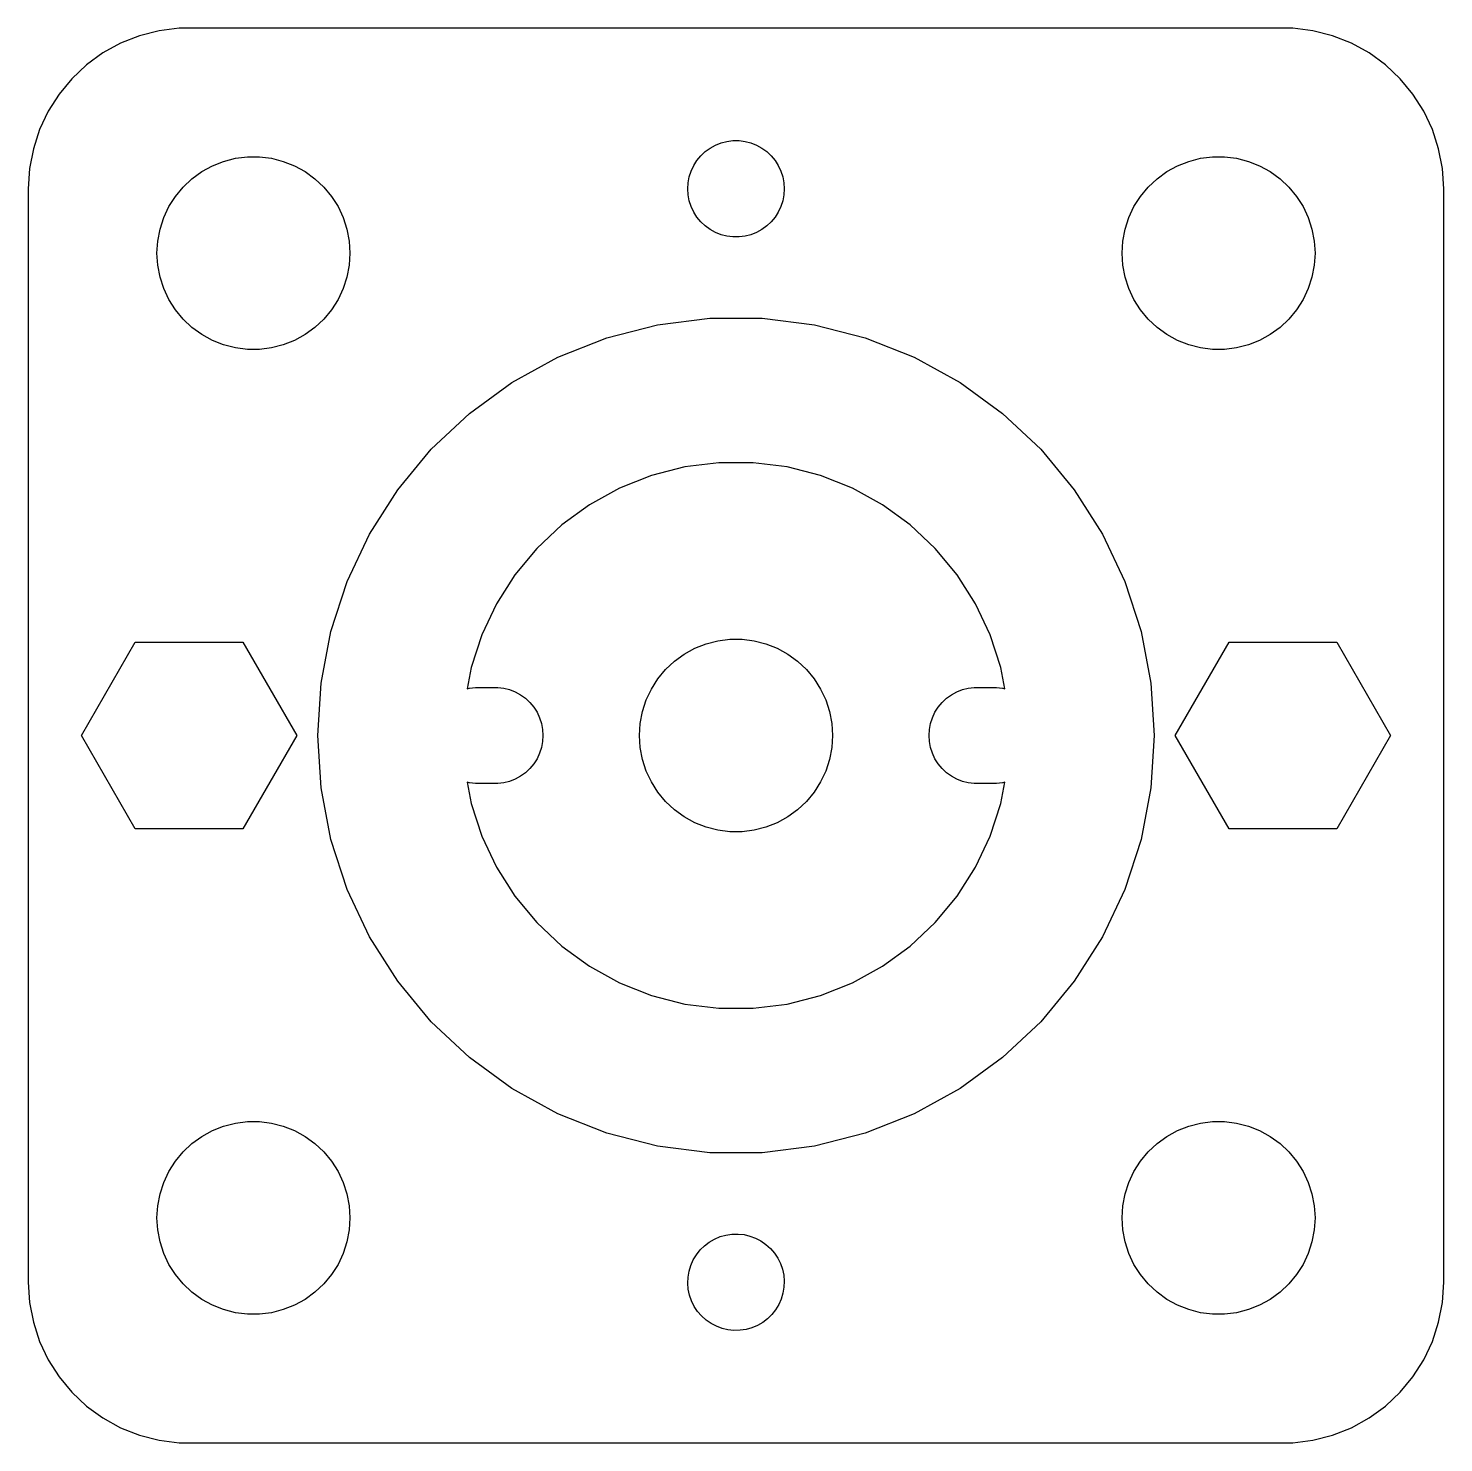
# Model space of a CAD drawing. Header units: metres. Extents: x -22 to 22, y -22 to 184.
# Drawn here: x -22 to 22, y 86.01 to 129.99 of the extents above; entities that cross this region are included whole.
import ezdxf

# ---------------------------------------------------------------- set-up
doc = ezdxf.new("R2010")
doc.units = ezdxf.units.M

msp = doc.modelspace()

# ---------------------------------------------------------------- linework, layer by layer
for p, q in [((-17.9369, 129.911), (-18.5451, 129.755)), ((-17.3139, 129.99), (-17.9369, 129.911)), ((17.3139, 129.99), (-17.3139, 129.99)), ((17.9369, 129.911), (17.3139, 129.99)), ((18.5451, 129.755), (17.9369, 129.911)), ((-19.1289, 129.524), (-19.6791, 129.222)), ((-18.5451, 129.755), (-19.1289, 129.524)), ((19.1289, 129.524), (18.5451, 129.755)), ((19.6791, 129.222), (19.1289, 129.524)), ((-19.6791, 129.222), (-20.1871, 128.853)), ((20.1871, 128.853), (19.6791, 129.222)), ((-20.1871, 128.853), (-20.6448, 128.423)), ((20.6448, 128.423), (20.1871, 128.853)), ((-20.6448, 128.423), (-21.0451, 127.939)), ((21.0451, 127.939), (20.6448, 128.423)), ((-21.0451, 127.939), (-21.3815, 127.409)), ((21.3815, 127.409), (21.0451, 127.939)), ((-21.3815, 127.409), (-21.6489, 126.841)), ((21.6489, 126.841), (21.3815, 127.409)), ((-21.6489, 126.841), (-21.8429, 126.243)), ((21.8429, 126.243), (21.6489, 126.841)), ((-0.803726, 126.266), (-0.638657, 126.357)), ((-0.638657, 126.357), (-0.463516, 126.427)), ((-0.463516, 126.427), (-0.281067, 126.473)), ((-0.281067, 126.473), (-0.094177, 126.497)), ((-0.094177, 126.497), (0.094177, 126.497)), ((0.094177, 126.497), (0.281067, 126.473)), ((0.281067, 126.473), (0.463516, 126.427)), ((0.463516, 126.427), (0.638657, 126.357)), ((0.638657, 126.357), (0.803726, 126.266)), ((-21.8429, 126.243), (-21.9606, 125.627)), ((-16.2773, 125.714), (-15.927, 125.853)), ((-15.927, 125.853), (-15.5621, 125.947)), ((-15.5621, 125.947), (-15.1884, 125.994)), ((-15.1884, 125.994), (-14.8116, 125.994)), ((-14.8116, 125.994), (-14.4379, 125.947)), ((-14.4379, 125.947), (-14.0729, 125.853)), ((-14.0729, 125.853), (-13.7227, 125.714)), ((-1.31445, 125.723), (-1.21352, 125.882)), ((-1.21352, 125.882), (-1.09344, 126.027)), ((-1.09344, 126.027), (-0.956131, 126.156)), ((-0.956131, 126.156), (-0.803726, 126.266)), ((0.803726, 126.266), (0.956131, 126.156)), ((0.956131, 126.156), (1.09344, 126.027)), ((1.09344, 126.027), (1.21352, 125.882)), ((1.21352, 125.882), (1.31445, 125.723)), ((13.7227, 125.714), (14.0729, 125.853)), ((14.0729, 125.853), (14.4379, 125.947)), ((14.4379, 125.947), (14.8116, 125.994)), ((14.8116, 125.994), (15.1884, 125.994)), ((15.1884, 125.994), (15.5621, 125.947)), ((15.5621, 125.947), (15.927, 125.853)), ((15.927, 125.853), (16.2773, 125.714)), ((21.9606, 125.627), (21.8429, 126.243)), ((-21.9606, 125.627), (-22, 125)), ((-16.9123, 125.312), (-16.6075, 125.533)), ((-16.6075, 125.533), (-16.2773, 125.714)), ((-13.7227, 125.714), (-13.3925, 125.533)), ((-13.3925, 125.533), (-13.0877, 125.312)), ((-1.45287, 125.373), (-1.39465, 125.552)), ((-1.39465, 125.552), (-1.31445, 125.723)), ((1.31445, 125.723), (1.39465, 125.552)), ((1.39465, 125.552), (1.45287, 125.373)), ((13.0877, 125.312), (13.3925, 125.533)), ((13.3925, 125.533), (13.7227, 125.714)), ((16.2773, 125.714), (16.6075, 125.533)), ((16.6075, 125.533), (16.9123, 125.312)), ((22, 125), (21.9606, 125.627)), ((-22, 125), (-22, 91)), ((-17.427, 124.763), (-17.1869, 125.054)), ((-17.1869, 125.054), (-16.9123, 125.312)), ((-13.0877, 125.312), (-12.8131, 125.054)), ((-12.8131, 125.054), (-12.5729, 124.763)), ((-1.5, 125), (-1.48816, 125.188)), ((-1.48816, 124.812), (-1.5, 125)), ((-1.48816, 125.188), (-1.45287, 125.373)), ((1.45287, 125.373), (1.48816, 125.188)), ((1.48816, 125.188), (1.5, 125)), ((1.5, 125), (1.48816, 124.812)), ((12.5729, 124.763), (12.8131, 125.054)), ((12.8131, 125.054), (13.0877, 125.312)), ((16.9123, 125.312), (17.1869, 125.054)), ((17.1869, 125.054), (17.427, 124.763)), ((22, 91), (22, 125)), ((-17.6289, 124.445), (-17.427, 124.763)), ((-12.5729, 124.763), (-12.3711, 124.445)), ((-1.45287, 124.627), (-1.48816, 124.812)), ((-1.39465, 124.448), (-1.45287, 124.627)), ((1.45287, 124.627), (1.39465, 124.448)), ((1.48816, 124.812), (1.45287, 124.627)), ((12.3711, 124.445), (12.5729, 124.763)), ((17.427, 124.763), (17.6289, 124.445)), ((-17.9057, 123.746), (-17.7893, 124.104)), ((-17.7893, 124.104), (-17.6289, 124.445)), ((-12.3711, 124.445), (-12.2107, 124.104)), ((-12.2107, 124.104), (-12.0942, 123.746)), ((-1.31445, 124.277), (-1.39465, 124.448)), ((-1.21352, 124.118), (-1.31445, 124.277)), ((-1.09344, 123.973), (-1.21352, 124.118)), ((1.21352, 124.118), (1.09344, 123.973)), ((1.31445, 124.277), (1.21352, 124.118)), ((1.39465, 124.448), (1.31445, 124.277)), ((12.0942, 123.746), (12.2107, 124.104)), ((12.2107, 124.104), (12.3711, 124.445)), ((17.6289, 124.445), (17.7893, 124.104)), ((17.7893, 124.104), (17.9057, 123.746)), ((-17.9763, 123.376), (-17.9057, 123.746)), ((-12.0942, 123.746), (-12.0237, 123.376)), ((-0.956131, 123.844), (-1.09344, 123.973)), ((-0.803726, 123.734), (-0.956131, 123.844)), ((-0.638657, 123.643), (-0.803726, 123.734)), ((-0.463516, 123.573), (-0.638657, 123.643)), ((0.638657, 123.643), (0.463516, 123.573)), ((0.803726, 123.734), (0.638657, 123.643)), ((0.956131, 123.844), (0.803726, 123.734)), ((1.09344, 123.973), (0.956131, 123.844)), ((12.0237, 123.376), (12.0942, 123.746)), ((17.9057, 123.746), (17.9763, 123.376)), ((-18, 123), (-17.9763, 123.376)), ((-12.0237, 123.376), (-12, 123)), ((-0.281067, 123.527), (-0.463516, 123.573)), ((-0.094177, 123.503), (-0.281067, 123.527)), ((0.094177, 123.503), (-0.094177, 123.503)), ((0.281067, 123.527), (0.094177, 123.503)), ((0.463516, 123.573), (0.281067, 123.527)), ((12, 123), (12.0237, 123.376)), ((17.9763, 123.376), (18, 123)), ((-17.9763, 122.624), (-18, 123)), ((-12, 123), (-12.0237, 122.624)), ((12.0237, 122.624), (12, 123)), ((18, 123), (17.9763, 122.624)), ((-17.9057, 122.254), (-17.9763, 122.624)), ((-12.0237, 122.624), (-12.0942, 122.254)), ((12.0942, 122.254), (12.0237, 122.624)), ((17.9763, 122.624), (17.9057, 122.254)), ((-17.7893, 121.896), (-17.9057, 122.254)), ((-17.6289, 121.555), (-17.7893, 121.896)), ((-12.2107, 121.896), (-12.3711, 121.555)), ((-12.0942, 122.254), (-12.2107, 121.896)), ((12.2107, 121.896), (12.0942, 122.254)), ((12.3711, 121.555), (12.2107, 121.896)), ((17.7893, 121.896), (17.6289, 121.555)), ((17.9057, 122.254), (17.7893, 121.896)), ((-17.427, 121.237), (-17.6289, 121.555)), ((-12.3711, 121.555), (-12.5729, 121.237)), ((12.5729, 121.237), (12.3711, 121.555)), ((17.6289, 121.555), (17.427, 121.237)), ((-17.1869, 120.946), (-17.427, 121.237)), ((-12.5729, 121.237), (-12.8131, 120.946)), ((12.8131, 120.946), (12.5729, 121.237)), ((17.427, 121.237), (17.1869, 120.946)), ((-16.9123, 120.688), (-17.1869, 120.946)), ((-16.6075, 120.467), (-16.9123, 120.688)), ((-13.0877, 120.688), (-13.3925, 120.467)), ((-12.8131, 120.946), (-13.0877, 120.688)), ((-4.01721, 120.364), (-2.43594, 120.77)), ((-2.43594, 120.77), (-0.816269, 120.974)), ((-0.816269, 120.974), (0.816269, 120.974)), ((0.816269, 120.974), (2.43594, 120.77)), ((2.43594, 120.77), (4.01721, 120.364)), ((13.0877, 120.688), (12.8131, 120.946)), ((13.3925, 120.467), (13.0877, 120.688)), ((16.9123, 120.688), (16.6075, 120.467)), ((17.1869, 120.946), (16.9123, 120.688)), ((-16.2773, 120.286), (-16.6075, 120.467)), ((-15.927, 120.147), (-16.2773, 120.286)), ((-15.5621, 120.053), (-15.927, 120.147)), ((-14.0729, 120.147), (-14.4379, 120.053)), ((-13.7227, 120.286), (-14.0729, 120.147)), ((-13.3925, 120.467), (-13.7227, 120.286)), ((-5.53513, 119.763), (-4.01721, 120.364)), ((4.01721, 120.364), (5.53513, 119.763)), ((13.7227, 120.286), (13.3925, 120.467)), ((14.0729, 120.147), (13.7227, 120.286)), ((14.4379, 120.053), (14.0729, 120.147)), ((15.927, 120.147), (15.5621, 120.053)), ((16.2773, 120.286), (15.927, 120.147)), ((16.6075, 120.467), (16.2773, 120.286)), ((-15.1884, 120.006), (-15.5621, 120.053)), ((-14.8116, 120.006), (-15.1884, 120.006)), ((-14.4379, 120.053), (-14.8116, 120.006)), ((-6.96574, 118.976), (-5.53513, 119.763)), ((5.53513, 119.763), (6.96574, 118.976)), ((14.8116, 120.006), (14.4379, 120.053)), ((15.1884, 120.006), (14.8116, 120.006)), ((15.5621, 120.053), (15.1884, 120.006)), ((-8.2865, 118.017), (-6.96574, 118.976)), ((6.96574, 118.976), (8.2865, 118.017)), ((-9.47658, 116.899), (-8.2865, 118.017)), ((8.2865, 118.017), (9.47658, 116.899)), ((-10.5172, 115.641), (-9.47658, 116.899)), ((9.47658, 116.899), (10.5172, 115.641)), ((-1.59273, 116.349), (-2.62663, 116.084)), ((-0.533707, 116.483), (-1.59273, 116.349)), ((0.533707, 116.483), (-0.533707, 116.483)), ((1.59273, 116.349), (0.533707, 116.483)), ((2.62663, 116.084), (1.59273, 116.349)), ((-2.62663, 116.084), (-3.61911, 115.691)), ((3.61911, 115.691), (2.62663, 116.084)), ((-11.392, 114.263), (-10.5172, 115.641)), ((-3.61911, 115.691), (-4.55452, 115.177)), ((4.55452, 115.177), (3.61911, 115.691)), ((10.5172, 115.641), (11.392, 114.263)), ((-4.55452, 115.177), (-5.41809, 114.549)), ((5.41809, 114.549), (4.55452, 115.177)), ((-5.41809, 114.549), (-6.19623, 113.819)), ((6.19623, 113.819), (5.41809, 114.549)), ((-12.0871, 112.786), (-11.392, 114.263)), ((11.392, 114.263), (12.0871, 112.786)), ((-6.19623, 113.819), (-6.87663, 112.996)), ((6.87663, 112.996), (6.19623, 113.819)), ((-12.5916, 111.233), (-12.0871, 112.786)), ((-6.87663, 112.996), (-7.44859, 112.095)), ((7.44859, 112.095), (6.87663, 112.996)), ((12.0871, 112.786), (12.5916, 111.233)), ((-7.44859, 112.095), (-7.90309, 111.129)), ((7.90309, 111.129), (7.44859, 112.095)), ((-20.3466, 108), (-18.6733, 110.898)), ((-18.6733, 110.898), (-15.3267, 110.898)), ((-15.3267, 110.898), (-13.6534, 108)), ((-12.8975, 109.629), (-12.5916, 111.233)), ((-7.90309, 111.129), (-8.23296, 110.114)), ((-0.927048, 110.853), (-0.562134, 110.947)), ((-0.562134, 110.947), (-0.18837, 110.994)), ((-0.18837, 110.994), (0.18837, 110.994)), ((0.18837, 110.994), (0.562134, 110.947)), ((0.562134, 110.947), (0.927048, 110.853)), ((8.23296, 110.114), (7.90309, 111.129)), ((12.5916, 111.233), (12.8975, 109.629)), ((13.6534, 108), (15.3267, 110.898)), ((15.3267, 110.898), (18.6733, 110.898)), ((18.6733, 110.898), (20.3466, 108)), ((-1.91226, 110.312), (-1.60747, 110.533)), ((-1.60747, 110.533), (-1.27733, 110.714)), ((-1.27733, 110.714), (-0.927048, 110.853)), ((0.927048, 110.853), (1.27733, 110.714)), ((1.27733, 110.714), (1.60747, 110.533)), ((1.60747, 110.533), (1.91226, 110.312)), ((-8.23296, 110.114), (-8.35893, 109.453)), ((-2.42705, 109.763), (-2.1869, 110.054)), ((-2.1869, 110.054), (-1.91226, 110.312)), ((1.91226, 110.312), (2.1869, 110.054)), ((2.1869, 110.054), (2.42705, 109.763)), ((8.35893, 109.453), (8.23296, 110.114)), ((-13, 108), (-12.8975, 109.629)), ((-2.62891, 109.445), (-2.42705, 109.763)), ((2.42705, 109.763), (2.62891, 109.445)), ((12.8975, 109.629), (13, 108)), ((-8.35893, 109.453), (-8.28107, 109.473)), ((-8.28107, 109.473), (-8.09418, 109.497)), ((-8.09418, 109.497), (-7.40581, 109.497)), ((-7.40581, 109.497), (-7.21892, 109.473)), ((-7.21892, 109.473), (-7.03647, 109.427)), ((-7.03647, 109.427), (-6.86133, 109.357)), ((-6.86133, 109.357), (-6.69626, 109.266)), ((-6.69626, 109.266), (-6.54385, 109.156)), ((-6.54385, 109.156), (-6.40654, 109.027)), ((-2.78932, 109.104), (-2.62891, 109.445)), ((2.62891, 109.445), (2.78932, 109.104)), ((6.40654, 109.027), (6.54385, 109.156)), ((6.54385, 109.156), (6.69626, 109.266)), ((6.69626, 109.266), (6.86133, 109.357)), ((6.86133, 109.357), (7.03647, 109.427)), ((7.03647, 109.427), (7.21892, 109.473)), ((7.21892, 109.473), (7.40581, 109.497)), ((7.40581, 109.497), (8.09418, 109.497)), ((8.09418, 109.497), (8.28107, 109.473)), ((8.28107, 109.473), (8.35893, 109.453)), ((-6.40654, 109.027), (-6.28647, 108.882)), ((-6.28647, 108.882), (-6.18553, 108.723)), ((-6.18553, 108.723), (-6.10533, 108.552)), ((-2.97633, 108.376), (-2.90575, 108.746)), ((-2.90575, 108.746), (-2.78932, 109.104)), ((2.78932, 109.104), (2.90575, 108.746)), ((2.90575, 108.746), (2.97633, 108.376)), ((6.10533, 108.552), (6.18553, 108.723)), ((6.18553, 108.723), (6.28647, 108.882)), ((6.28647, 108.882), (6.40654, 109.027)), ((-6.10533, 108.552), (-6.04712, 108.373)), ((-6.04712, 108.373), (-6.01183, 108.188)), ((-3, 108), (-2.97633, 108.376)), ((2.97633, 108.376), (3, 108)), ((6.01183, 108.188), (6.04712, 108.373)), ((6.04712, 108.373), (6.10533, 108.552)), ((-18.6733, 105.102), (-20.3466, 108)), ((-13.6534, 108), (-15.3267, 105.102)), ((-12.8975, 106.371), (-13, 108)), ((-6.01183, 107.812), (-6.04712, 107.627)), ((-6.01183, 108.188), (-6, 108)), ((-6, 108), (-6.01183, 107.812)), ((-2.97633, 107.624), (-3, 108)), ((3, 108), (2.97633, 107.624)), ((6, 108), (6.01183, 108.188)), ((6.01183, 107.812), (6, 108)), ((6.04712, 107.627), (6.01183, 107.812)), ((13, 108), (12.8975, 106.371)), ((15.3267, 105.102), (13.6534, 108)), ((20.3466, 108), (18.6733, 105.102)), ((-6.10533, 107.448), (-6.18553, 107.277)), ((-6.04712, 107.627), (-6.10533, 107.448)), ((-2.90575, 107.254), (-2.97633, 107.624)), ((2.97633, 107.624), (2.90575, 107.254)), ((6.10533, 107.448), (6.04712, 107.627)), ((6.18553, 107.277), (6.10533, 107.448)), ((-6.40654, 106.973), (-6.54385, 106.844)), ((-6.28647, 107.118), (-6.40654, 106.973)), ((-6.18553, 107.277), (-6.28647, 107.118)), ((-2.78932, 106.896), (-2.90575, 107.254)), ((2.90575, 107.254), (2.78932, 106.896)), ((6.28647, 107.118), (6.18553, 107.277)), ((6.40654, 106.973), (6.28647, 107.118)), ((6.54385, 106.844), (6.40654, 106.973)), ((-8.28107, 106.527), (-8.35893, 106.547)), ((-8.35893, 106.547), (-8.23296, 105.886)), ((-8.09418, 106.503), (-8.28107, 106.527)), ((-7.40581, 106.503), (-8.09418, 106.503)), ((-7.21892, 106.527), (-7.40581, 106.503)), ((-7.03647, 106.573), (-7.21892, 106.527)), ((-6.86133, 106.643), (-7.03647, 106.573)), ((-6.69626, 106.734), (-6.86133, 106.643)), ((-6.54385, 106.844), (-6.69626, 106.734)), ((-2.62891, 106.555), (-2.78932, 106.896)), ((-2.42705, 106.237), (-2.62891, 106.555)), ((2.62891, 106.555), (2.42705, 106.237)), ((2.78932, 106.896), (2.62891, 106.555)), ((6.69626, 106.734), (6.54385, 106.844)), ((6.86133, 106.643), (6.69626, 106.734)), ((7.03647, 106.573), (6.86133, 106.643)), ((7.21892, 106.527), (7.03647, 106.573)), ((7.40581, 106.503), (7.21892, 106.527)), ((8.09418, 106.503), (7.40581, 106.503)), ((8.28107, 106.527), (8.09418, 106.503)), ((8.23296, 105.886), (8.35893, 106.547)), ((8.35893, 106.547), (8.28107, 106.527)), ((-12.5916, 104.767), (-12.8975, 106.371)), ((-2.1869, 105.946), (-2.42705, 106.237)), ((2.42705, 106.237), (2.1869, 105.946)), ((12.8975, 106.371), (12.5916, 104.767)), ((-8.23296, 105.886), (-7.90309, 104.871)), ((-1.91226, 105.688), (-2.1869, 105.946)), ((-1.60747, 105.467), (-1.91226, 105.688)), ((1.91226, 105.688), (1.60747, 105.467)), ((2.1869, 105.946), (1.91226, 105.688)), ((7.90309, 104.871), (8.23296, 105.886)), ((-1.27733, 105.286), (-1.60747, 105.467)), ((-0.927048, 105.147), (-1.27733, 105.286)), ((1.27733, 105.286), (0.927048, 105.147)), ((1.60747, 105.467), (1.27733, 105.286)), ((-15.3267, 105.102), (-18.6733, 105.102)), ((-12.0871, 103.214), (-12.5916, 104.767)), ((-7.90309, 104.871), (-7.44859, 103.905)), ((-0.562134, 105.053), (-0.927048, 105.147)), ((-0.18837, 105.006), (-0.562134, 105.053)), ((0.18837, 105.006), (-0.18837, 105.006)), ((0.562134, 105.053), (0.18837, 105.006)), ((0.927048, 105.147), (0.562134, 105.053)), ((7.44859, 103.905), (7.90309, 104.871)), ((12.5916, 104.767), (12.0871, 103.214)), ((18.6733, 105.102), (15.3267, 105.102)), ((-7.44859, 103.905), (-6.87663, 103.004)), ((6.87663, 103.004), (7.44859, 103.905)), ((-11.392, 101.737), (-12.0871, 103.214)), ((-6.87663, 103.004), (-6.19623, 102.181)), ((6.19623, 102.181), (6.87663, 103.004)), ((12.0871, 103.214), (11.392, 101.737)), ((-6.19623, 102.181), (-5.41809, 101.451)), ((5.41809, 101.451), (6.19623, 102.181)), ((-10.5172, 100.359), (-11.392, 101.737)), ((11.392, 101.737), (10.5172, 100.359)), ((-5.41809, 101.451), (-4.55452, 100.823)), ((4.55452, 100.823), (5.41809, 101.451)), ((-4.55452, 100.823), (-3.61911, 100.309)), ((3.61911, 100.309), (4.55452, 100.823)), ((-9.47658, 99.1009), (-10.5172, 100.359)), ((10.5172, 100.359), (9.47658, 99.1009)), ((-3.61911, 100.309), (-2.62663, 99.916)), ((-2.62663, 99.916), (-1.59273, 99.6506)), ((1.59273, 99.6506), (2.62663, 99.916)), ((2.62663, 99.916), (3.61911, 100.309)), ((-1.59273, 99.6506), (-0.533707, 99.5168)), ((-0.533707, 99.5168), (0.533707, 99.5168)), ((0.533707, 99.5168), (1.59273, 99.6506)), ((-8.2865, 97.9833), (-9.47658, 99.1009)), ((9.47658, 99.1009), (8.2865, 97.9833)), ((-6.96574, 97.0237), (-8.2865, 97.9833)), ((8.2865, 97.9833), (6.96574, 97.0237)), ((-5.53513, 96.2373), (-6.96574, 97.0237)), ((6.96574, 97.0237), (5.53513, 96.2373)), ((-15.927, 95.8532), (-15.5621, 95.9469)), ((-15.5621, 95.9469), (-15.1884, 95.9941)), ((-15.1884, 95.9941), (-14.8116, 95.9941)), ((-14.8116, 95.9941), (-14.4379, 95.9469)), ((-14.4379, 95.9469), (-14.0729, 95.8532)), ((-4.01721, 95.6363), (-5.53513, 96.2373)), ((5.53513, 96.2373), (4.01721, 95.6363)), ((14.0729, 95.8532), (14.4379, 95.9469)), ((14.4379, 95.9469), (14.8116, 95.9941)), ((14.8116, 95.9941), (15.1884, 95.9941)), ((15.1884, 95.9941), (15.5621, 95.9469)), ((15.5621, 95.9469), (15.927, 95.8532)), ((-16.9123, 95.3116), (-16.6075, 95.533)), ((-16.6075, 95.533), (-16.2773, 95.7145)), ((-16.2773, 95.7145), (-15.927, 95.8532)), ((-14.0729, 95.8532), (-13.7227, 95.7145)), ((-13.7227, 95.7145), (-13.3925, 95.533)), ((-13.3925, 95.533), (-13.0877, 95.3116)), ((-2.43594, 95.2303), (-4.01721, 95.6363)), ((4.01721, 95.6363), (2.43594, 95.2303)), ((13.0877, 95.3116), (13.3925, 95.533)), ((13.3925, 95.533), (13.7227, 95.7145)), ((13.7227, 95.7145), (14.0729, 95.8532)), ((15.927, 95.8532), (16.2773, 95.7145)), ((16.2773, 95.7145), (16.6075, 95.533)), ((16.6075, 95.533), (16.9123, 95.3116)), ((-17.427, 94.7634), (-17.1869, 95.0536)), ((-17.1869, 95.0536), (-16.9123, 95.3116)), ((-13.0877, 95.3116), (-12.8131, 95.0536)), ((-12.8131, 95.0536), (-12.5729, 94.7634)), ((-0.816269, 95.0257), (-2.43594, 95.2303)), ((2.43594, 95.2303), (0.816269, 95.0257)), ((12.5729, 94.7634), (12.8131, 95.0536)), ((12.8131, 95.0536), (13.0877, 95.3116)), ((16.9123, 95.3116), (17.1869, 95.0536)), ((17.1869, 95.0536), (17.427, 94.7634)), ((-17.6289, 94.4453), (-17.427, 94.7634)), ((-12.5729, 94.7634), (-12.3711, 94.4453)), ((0.816269, 95.0257), (-0.816269, 95.0257)), ((12.3711, 94.4453), (12.5729, 94.7634)), ((17.427, 94.7634), (17.6289, 94.4453)), ((-17.7893, 94.1044), (-17.6289, 94.4453)), ((-12.3711, 94.4453), (-12.2107, 94.1044)), ((12.2107, 94.1044), (12.3711, 94.4453)), ((17.6289, 94.4453), (17.7893, 94.1044)), ((-17.9763, 93.376), (-17.9057, 93.7461)), ((-17.9057, 93.7461), (-17.7893, 94.1044)), ((-12.2107, 94.1044), (-12.0942, 93.7461)), ((-12.0942, 93.7461), (-12.0237, 93.376)), ((12.0237, 93.376), (12.0942, 93.7461)), ((12.0942, 93.7461), (12.2107, 94.1044)), ((17.7893, 94.1044), (17.9057, 93.7461)), ((17.9057, 93.7461), (17.9763, 93.376)), ((-18, 93), (-17.9763, 93.376)), ((-12.0237, 93.376), (-12, 93)), ((12, 93), (12.0237, 93.376)), ((17.9763, 93.376), (18, 93)), ((-17.9763, 92.624), (-18, 93)), ((-12, 93), (-12.0237, 92.624)), ((12.0237, 92.624), (12, 93)), ((18, 93), (17.9763, 92.624)), ((-17.9057, 92.2539), (-17.9763, 92.624)), ((-12.0237, 92.624), (-12.0942, 92.2539)), ((-0.666946, 92.3436), (-0.493286, 92.4166)), ((-0.493286, 92.4166), (-0.311859, 92.4672)), ((-0.311859, 92.4672), (-0.125504, 92.4948)), ((-0.125504, 92.4948), (0.062805, 92.4987)), ((0.062805, 92.4987), (0.250153, 92.479)), ((0.250153, 92.479), (0.433533, 92.436)), ((0.433533, 92.436), (0.610092, 92.3703)), ((12.0942, 92.2539), (12.0237, 92.624)), ((17.9763, 92.624), (17.9057, 92.2539)), ((-17.7893, 91.8956), (-17.9057, 92.2539)), ((-12.0942, 92.2539), (-12.2107, 91.8956)), ((-1.23172, 91.8561), (-1.11472, 92.0037)), ((-1.11472, 92.0037), (-0.980118, 92.1355)), ((-0.980118, 92.1355), (-0.830078, 92.2494)), ((-0.830078, 92.2494), (-0.666946, 92.3436)), ((0.610092, 92.3703), (0.777039, 92.2831)), ((0.777039, 92.2831), (0.931717, 92.1756)), ((0.931717, 92.1756), (1.0717, 92.0495)), ((1.0717, 92.0495), (1.19479, 91.9069)), ((12.2107, 91.8956), (12.0942, 92.2539)), ((17.9057, 92.2539), (17.7893, 91.8956)), ((-17.6289, 91.5547), (-17.7893, 91.8956)), ((-17.427, 91.2366), (-17.6289, 91.5547)), ((-12.3711, 91.5547), (-12.5729, 91.2366)), ((-12.2107, 91.8956), (-12.3711, 91.5547)), ((-1.46036, 91.3425), (-1.40591, 91.5229)), ((-1.40591, 91.5229), (-1.3293, 91.6949)), ((-1.3293, 91.6949), (-1.23172, 91.8561)), ((1.19479, 91.9069), (1.29903, 91.75)), ((1.29903, 91.75), (1.38278, 91.5813)), ((1.38278, 91.5813), (1.44473, 91.4034)), ((12.3711, 91.5547), (12.2107, 91.8956)), ((12.5729, 91.2366), (12.3711, 91.5547)), ((17.6289, 91.5547), (17.427, 91.2366)), ((17.7893, 91.8956), (17.6289, 91.5547)), ((-17.1869, 90.9464), (-17.427, 91.2366)), ((-12.5729, 91.2366), (-12.8131, 90.9464)), ((-1.49966, 90.9686), (-1.49178, 91.1568)), ((-1.49178, 91.1568), (-1.46036, 91.3425)), ((1.44473, 91.4034), (1.4839, 91.2191)), ((1.4839, 91.2191), (1.49966, 91.0314)), ((12.8131, 90.9464), (12.5729, 91.2366)), ((17.427, 91.2366), (17.1869, 90.9464)), ((-22, 91), (-21.9606, 90.3733)), ((-16.9123, 90.6885), (-17.1869, 90.9464)), ((-16.6075, 90.467), (-16.9123, 90.6885)), ((-13.0877, 90.6885), (-13.3925, 90.467)), ((-12.8131, 90.9464), (-13.0877, 90.6885)), ((-1.4839, 90.7809), (-1.49966, 90.9686)), ((-1.44473, 90.5966), (-1.4839, 90.7809)), ((1.46036, 90.6575), (1.40591, 90.4771)), ((1.49178, 90.8432), (1.46036, 90.6575)), ((1.49966, 91.0314), (1.49178, 90.8432)), ((13.0877, 90.6885), (12.8131, 90.9464)), ((13.3925, 90.467), (13.0877, 90.6885)), ((16.9123, 90.6885), (16.6075, 90.467)), ((17.1869, 90.9464), (16.9123, 90.6885)), ((21.9606, 90.3733), (22, 91)), ((-21.9606, 90.3733), (-21.8429, 89.7566)), ((-16.2773, 90.2855), (-16.6075, 90.467)), ((-15.927, 90.1468), (-16.2773, 90.2855)), ((-13.7227, 90.2855), (-14.0729, 90.1468)), ((-13.3925, 90.467), (-13.7227, 90.2855)), ((-1.38278, 90.4187), (-1.44473, 90.5966)), ((-1.29903, 90.25), (-1.38278, 90.4187)), ((-1.19479, 90.0931), (-1.29903, 90.25)), ((1.3293, 90.3051), (1.23172, 90.1439)), ((1.40591, 90.4771), (1.3293, 90.3051)), ((13.7227, 90.2855), (13.3925, 90.467)), ((14.0729, 90.1468), (13.7227, 90.2855)), ((16.2773, 90.2855), (15.927, 90.1468)), ((16.6075, 90.467), (16.2773, 90.2855)), ((21.8429, 89.7566), (21.9606, 90.3733)), ((-15.5621, 90.0531), (-15.927, 90.1468)), ((-15.1884, 90.0059), (-15.5621, 90.0531)), ((-14.8116, 90.0059), (-15.1884, 90.0059)), ((-14.4379, 90.0531), (-14.8116, 90.0059)), ((-14.0729, 90.1468), (-14.4379, 90.0531)), ((-1.0717, 89.9505), (-1.19479, 90.0931)), ((-0.931717, 89.8245), (-1.0717, 89.9505)), ((-0.777039, 89.717), (-0.931717, 89.8245)), ((0.980118, 89.8645), (0.830078, 89.7506)), ((1.11472, 89.9963), (0.980118, 89.8645)), ((1.23172, 90.1439), (1.11472, 89.9963)), ((14.4379, 90.0531), (14.0729, 90.1468)), ((14.8116, 90.0059), (14.4379, 90.0531)), ((15.1884, 90.0059), (14.8116, 90.0059)), ((15.5621, 90.0531), (15.1884, 90.0059)), ((15.927, 90.1468), (15.5621, 90.0531)), ((-21.8429, 89.7566), (-21.6489, 89.1594)), ((-0.610092, 89.6297), (-0.777039, 89.717)), ((-0.433533, 89.564), (-0.610092, 89.6297)), ((-0.250153, 89.521), (-0.433533, 89.564)), ((-0.062805, 89.5013), (-0.250153, 89.521)), ((0.125504, 89.5053), (-0.062805, 89.5013)), ((0.311859, 89.5328), (0.125504, 89.5053)), ((0.493286, 89.5834), (0.311859, 89.5328)), ((0.666946, 89.6564), (0.493286, 89.5834)), ((0.830078, 89.7506), (0.666946, 89.6564)), ((21.6489, 89.1594), (21.8429, 89.7566)), ((-21.6489, 89.1594), (-21.3815, 88.5912)), ((21.3815, 88.5912), (21.6489, 89.1594)), ((-21.3815, 88.5912), (-21.0451, 88.0611)), ((21.0451, 88.0611), (21.3815, 88.5912)), ((-21.0451, 88.0611), (-20.6448, 87.5773)), ((20.6448, 87.5773), (21.0451, 88.0611)), ((-20.6448, 87.5773), (-20.1871, 87.1474)), ((20.1871, 87.1474), (20.6448, 87.5773)), ((-20.1871, 87.1474), (-19.6791, 86.7784)), ((19.6791, 86.7784), (20.1871, 87.1474)), ((-19.6791, 86.7784), (-19.1289, 86.4759)), ((19.1289, 86.4759), (19.6791, 86.7784)), ((-19.1289, 86.4759), (-18.5451, 86.2447)), ((-18.5451, 86.2447), (-17.9369, 86.0886)), ((17.9369, 86.0886), (18.5451, 86.2447)), ((18.5451, 86.2447), (19.1289, 86.4759)), ((-17.9369, 86.0886), (-17.3139, 86.0099)), ((-17.3139, 86.0099), (17.3139, 86.0099)), ((17.3139, 86.0099), (17.9369, 86.0886))]:
    msp.add_line(p, q)

doc.saveas('drawing.dxf')
